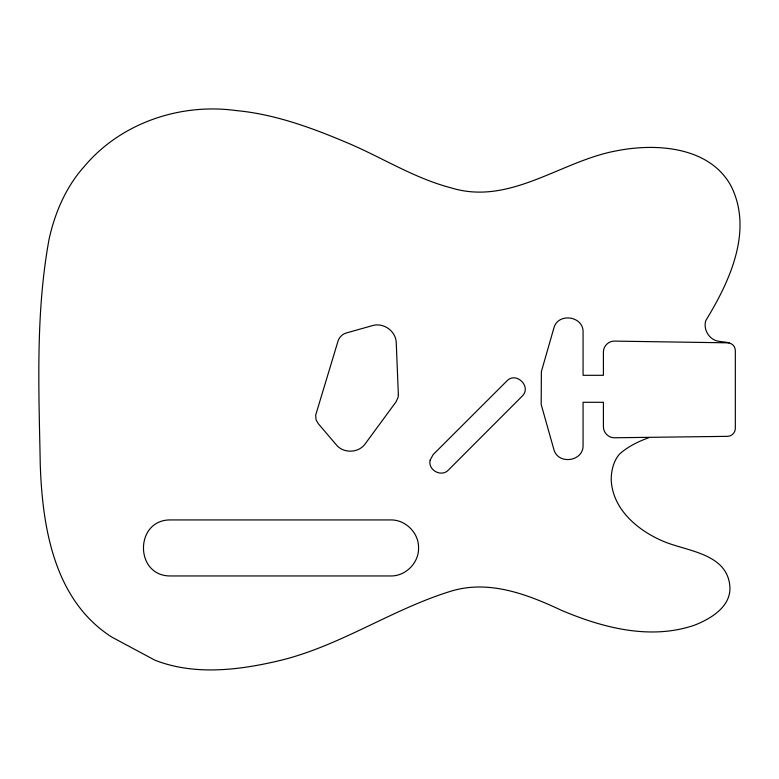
<?xml version="1.0" encoding="UTF-8"?>
<svg xmlns="http://www.w3.org/2000/svg" width="779" height="779" viewBox="0 0 779 779"><rect width="100%" height="100%" fill="white"/><g stroke="black" fill="none" stroke-linecap="round" stroke-linejoin="round"><path stroke-width="1.17" d="M648.664 437.769C638.274 441.479 627.708 446.698 619.451 454.138C613.414 461.226 611.203 470.828 611.213 479.952C612.654 510.118 638.994 531.453 665.032 542.009C687.867 551.191 726.009 553.801 729.728 584.844C732.357 605.906 711.393 618.555 694.576 625.157C650.416 640.309 602.917 627.884 561.455 610.327C527.325 594.28 488.803 579.508 450.846 591.222C391.964 609.334 340.257 645.927 279.934 660.524C239.387 670.164 194.721 675.783 154.943 660.202L111.884 637.134C54.228 600.405 42.397 527.646 40.265 464.683C38.853 389.568 35.425 313.577 49.058 239.299C54.968 212.424 66.196 186.327 84.862 165.81C121.427 122.634 180.709 102.916 236.222 110.569C274.89 114.192 311.639 127.737 347.161 142.752C381.846 157.368 414.165 178.216 450.846 187.778C509.729 206.114 560.744 161.039 616.267 150.873C655.694 142.966 709.289 146.325 730.936 185.801C753.585 230.574 729.543 281.755 705.784 320.578C703.427 328.173 707.556 336.781 714.674 340.131C721.627 343.276 734.49 339.819 735.327 350.453L735.327 428.44C735.366 432.647 731.734 436.328 727.528 436.347L614.504 437.769C608.555 437.944 603.365 432.696 603.413 426.795L603.413 402.295L583.072 402.295L583.072 444.965C583.929 461.694 557.628 465.316 553.781 449.132L541.171 404.486L541.386 371.573L553.781 328.358C557.686 312.077 583.977 315.943 583.072 332.526L583.072 375.303L603.413 375.303L603.413 351.66C603.53 345.925 608.75 340.9 614.504 341.114L729.125 342.848M418.557 547.939C418.936 562.876 405.596 576.294 390.649 575.954L170.757 575.954C134.387 576.548 134.387 519.33 170.757 519.934L390.649 519.934C405.596 519.593 418.936 533.011 418.557 547.939M398.351 394.612L398.127 397.241L396.044 401.847L365.439 443.533C359.002 453.164 343.335 453.826 336.148 444.634L318.377 423.786L316.079 419.842L315.641 415.236L338.125 340.754C339.391 337.161 342.332 334.123 346.022 333.071L372.459 325.612C383.687 322.263 396.083 331.27 396.258 342.945L398.351 394.612M430.154 460.097C427.632 470.097 441.45 477.644 448.48 469.971L521.969 396.365C532.388 386.9 515.844 370.833 506.72 381.116L433.124 454.615L430.154 460.097"/></g></svg>
